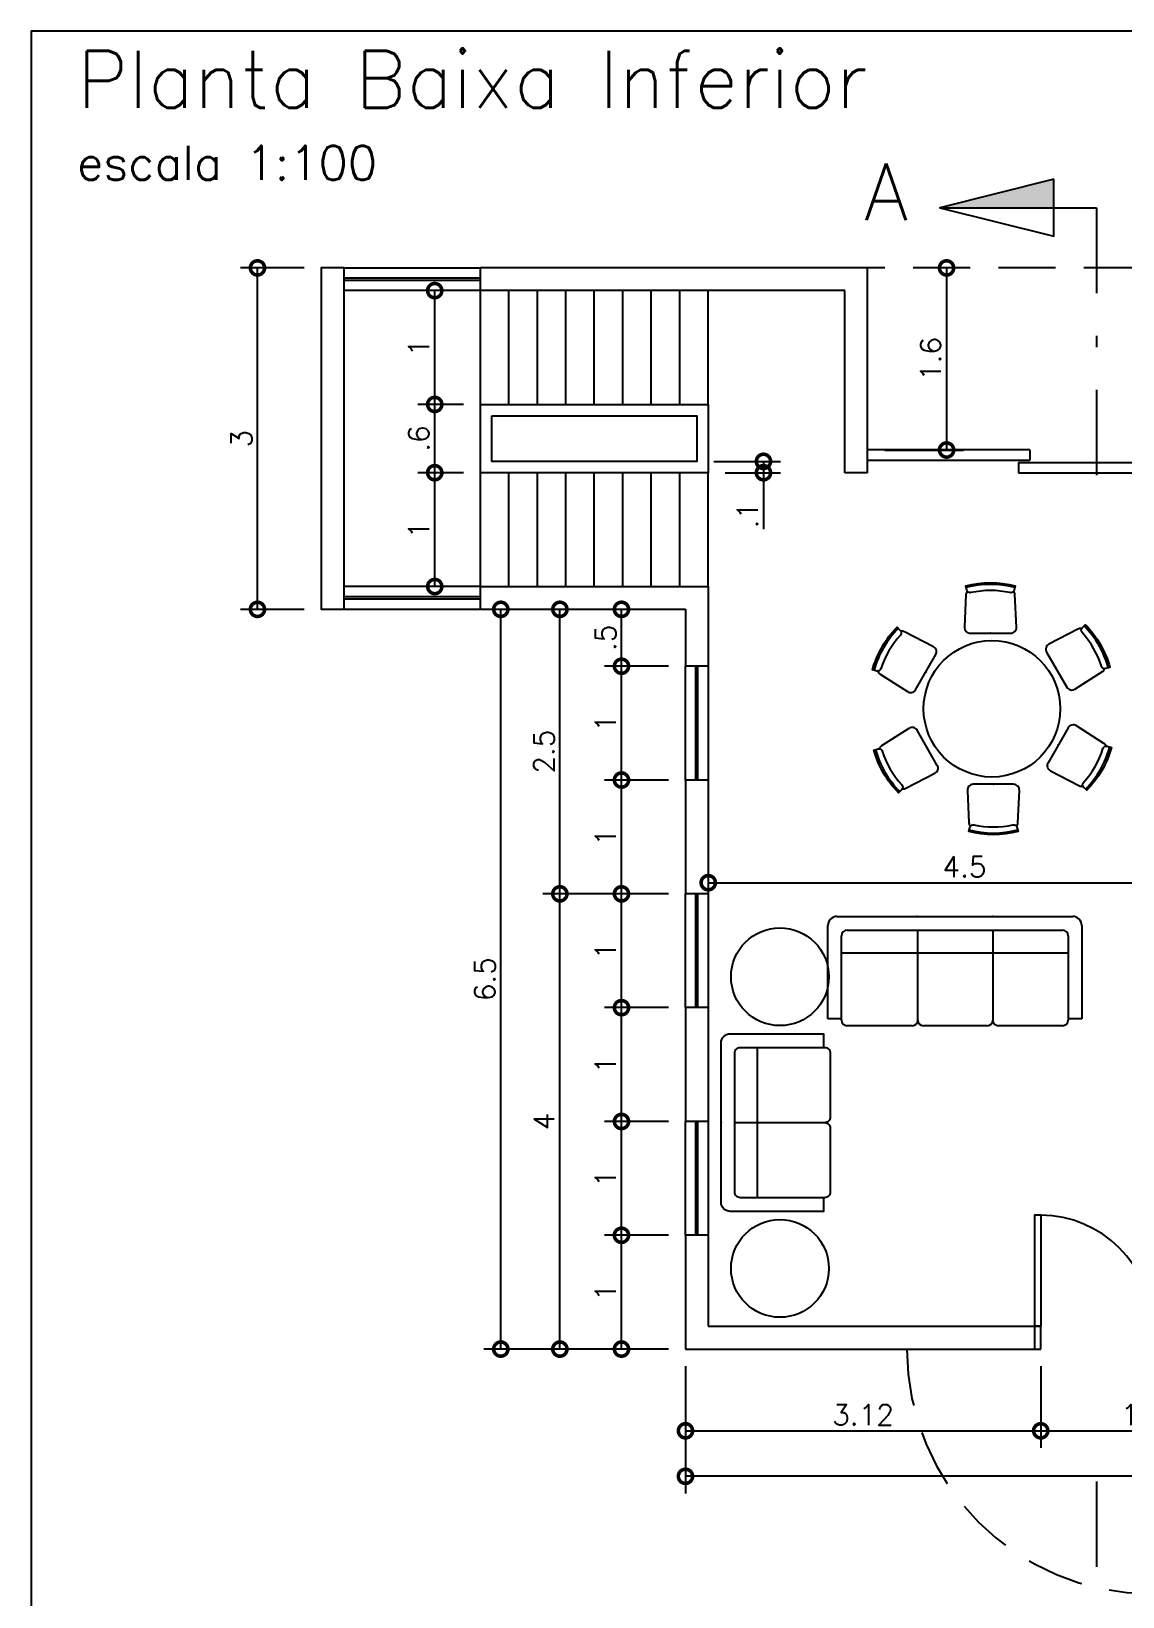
# Model space of a CAD drawing. Extents: x 0 to 62.2, y 0 to 29.7.
# Drawn here: x 0 to 9.58, y 15.95 to 29.7 of the extents above; entities that cross this region are included whole.
import ezdxf

# ---------------------------------------------------------------- set-up
doc = ezdxf.new("R2010")
doc.units = 0
doc.header["$LTSCALE"] = 2
doc.header["$MEASUREMENT"] = 0
doc.linetypes.add('DASHDOT', pattern=[1, 0.5, -0.25, 0, -0.25])
doc.linetypes.add('HIDDEN', pattern=[0.375, 0.25, -0.125])
doc.layers.get('0').update_dxf_attribs({"linetype": 'CONTINUOUS'})
doc.layers.get('DEFPOINTS').update_dxf_attribs({"linetype": 'CONTINUOUS'})
for name, color, linetype in [('DIM100', 1, 'CONTINUOUS'), ('EQUIP', 9, 'CONTINUOUS'), ('ESCADA', 5, 'CONTINUOUS'), ('JANELAS', 4, 'CONTINUOUS'), ('PAREDE', 7, 'CONTINUOUS'), ('PORTAS', 2, 'CONTINUOUS'), ('PROJ', 6, 'HIDDEN'), ('TEXTO', 5, 'CONTINUOUS'), ('VP', 1, 'CONTINUOUS')]:
    doc.layers.add(name, color=color, linetype=linetype)
doc.styles.add('CLICKAD', font='romans.shx')
doc.dimstyles.new('CLICKAD', dxfattribs={"dimscale": 0.1, "dimtxt": 1.8, "dimasz": 2.5, "dimexe": 1.5, "dimexo": 1.5, "dimgap": 0.5, "dimtad": 1, "dimzin": 12, "dimtxsty": 'CLICKAD', "dimblk1": 'DOTSMALL', "dimblk2": 'DOTSMALL', "dimsah": 1, "dimcen": 1, "dimclrt": 3, "dimazin": 3, "dimtp": 0.01, "dimtm": 0.02, "dimtfac": 1, "dimtmove": 0, "dimatfit": 3, "dimtolj": 1, "dimtzin": 0})

# ---------------------------------------------------------------- blocks, each defined once
blk = doc.blocks.new('_DOTSMALL')
at = {"color": 0, "linetype": 'BYBLOCK', "ltscale": 0.05, "const_width": 0.5}
blk.add_lwpolyline([(-0.0625, 0, 1), (0.0625, 0, 1)], format="xyb", close=True, dxfattribs=at)
blk = doc.blocks.new('*D50')
at = {"color": 0, "linetype": 'BYBLOCK', "ltscale": 0.05}
for p, q in [((3.795, 11.249), (3.393, 11.249)), ((3.543, 10.249), (3.543, 11.249)), ((3.795, 10.249), (3.393, 10.249))]:
    blk.add_line(p, q, dxfattribs=at)
at = {"layer": 'DEFPOINTS', "color": 0, "linetype": 'BYBLOCK', "ltscale": 0.05}
for p in [(3.543, 11.249), (3.945, 11.249), (3.945, 10.249)]:
    blk.add_point(p, dxfattribs=at)
at = {"color": 0, "linetype": 'BYBLOCK', "ltscale": 0.05, "xscale": 0.25, "yscale": 0.25, "zscale": 0.25}
for p, rotation in [((3.543, 11.249), 90), ((3.543, 10.249), 270)]:
    blk.add_blockref('_DOTSMALL', p, dxfattribs=dict(at, rotation=rotation))
at = {"color": 3, "linetype": 'BYBLOCK', "ltscale": 0.05, "insert": (3.403, 10.749), "char_height": 0.18, "attachment_point": 5, "rotation": 90, "style": 'CLICKAD'}
blk.add_mtext('\\A1;1', dxfattribs=at)
blk = doc.blocks.new('*D49')
at = {"color": 0, "linetype": 'BYBLOCK', "ltscale": 0.05}
for p, q in [((3.795, 10.249), (3.393, 10.249)), ((3.543, 9.649), (3.543, 10.249)), ((3.795, 9.649), (3.393, 9.649))]:
    blk.add_line(p, q, dxfattribs=at)
at = {"layer": 'DEFPOINTS', "color": 0, "linetype": 'BYBLOCK', "ltscale": 0.05}
for p in [(3.543, 10.249), (3.945, 10.249), (3.945, 9.649)]:
    blk.add_point(p, dxfattribs=at)
at = {"color": 0, "linetype": 'BYBLOCK', "ltscale": 0.05, "xscale": 0.25, "yscale": 0.25, "zscale": 0.25}
for p, rotation in [((3.543, 10.249), 90), ((3.543, 9.649), 270)]:
    blk.add_blockref('_DOTSMALL', p, dxfattribs=dict(at, rotation=rotation))
at = {"color": 3, "linetype": 'BYBLOCK', "ltscale": 0.05, "insert": (3.403, 9.949), "char_height": 0.18, "attachment_point": 5, "rotation": 90, "style": 'CLICKAD'}
blk.add_mtext('\\A1;.6', dxfattribs=at)
blk = doc.blocks.new('*D48')
at = {"color": 0, "linetype": 'BYBLOCK', "ltscale": 0.05}
for p, q in [((3.795, 9.649), (3.393, 9.649)), ((3.543, 8.649), (3.543, 9.649)), ((3.795, 8.649), (3.393, 8.649))]:
    blk.add_line(p, q, dxfattribs=at)
at = {"layer": 'DEFPOINTS', "color": 0, "linetype": 'BYBLOCK', "ltscale": 0.05}
for p in [(3.543, 9.649), (3.945, 9.649), (3.945, 8.649)]:
    blk.add_point(p, dxfattribs=at)
at = {"color": 0, "linetype": 'BYBLOCK', "ltscale": 0.05, "xscale": 0.25, "yscale": 0.25, "zscale": 0.25}
for p, rotation in [((3.543, 9.649), 90), ((3.543, 8.649), 270)]:
    blk.add_blockref('_DOTSMALL', p, dxfattribs=dict(at, rotation=rotation))
at = {"color": 3, "linetype": 'BYBLOCK', "ltscale": 0.05, "insert": (3.403, 9.149), "char_height": 0.18, "attachment_point": 5, "rotation": 90, "style": 'CLICKAD'}
blk.add_mtext('\\A1;1', dxfattribs=at)
blk = doc.blocks.new('*D108')
at = {"color": 0, "linetype": 'BYBLOCK', "ltscale": 0.05}
for p, q in [((5.995, 11.37), (6.58, 11.37)), ((6.43, 11.37), (6.43, 11.27)), ((6.095, 11.27), (6.58, 11.27)), ((6.43, 11.27), (6.43, 10.774))]:
    blk.add_line(p, q, dxfattribs=at)
at = {"layer": 'DEFPOINTS', "color": 0, "linetype": 'BYBLOCK', "ltscale": 0.05}
for p in [(5.845, 11.37), (5.945, 11.27), (6.43, 11.27)]:
    blk.add_point(p, dxfattribs=at)
at = {"color": 0, "linetype": 'BYBLOCK', "ltscale": 0.05, "xscale": 0.25, "yscale": 0.25, "zscale": 0.25}
for p, rotation in [((6.43, 11.37), 90), ((6.43, 11.27), 270)]:
    blk.add_blockref('_DOTSMALL', p, dxfattribs=dict(at, rotation=rotation))
at = {"color": 3, "linetype": 'BYBLOCK', "ltscale": 0.05, "insert": (6.29, 10.897), "char_height": 0.18, "attachment_point": 5, "rotation": 90, "style": 'CLICKAD'}
blk.add_mtext('\\A1;.1', dxfattribs=at)
blk = doc.blocks.new('CADE01P')
blk.add_lwpolyline([(0.207, 0.377, -0.400296), (0.171, 0.356, 0.108355), (-0.171, 0.356, -0.400296), (-0.207, 0.377), (-0.217, 0.415, -0.128747), (0.217, 0.415)], format="xyb", close=True)
blk.add_lwpolyline([(-0.203, 0.369, 0.169762), (-0.215, 0.339), (-0.228, 0.053, 0.430564), (-0.178, 0), (0.178, 0, 0.430564), (0.228, 0.053), (0.215, 0.339, 0.169762), (0.203, 0.369)], format="xyb")
blk.add_arc((0, -0.413), 0.841, 75.3375, 104.6673)
blk.add_point((0, 0))
blk = doc.blocks.new('*D190')
at = {"layer": 'DEFPOINTS', "color": 0}
for p in [(4.642, 24.621), (4.642, 24.621), (5.595, 22.121)]:
    blk.add_point(p, dxfattribs=at)
at = {"layer": 'DIM100', "color": 0}
blk.add_line((4.642, 22.121), (4.642, 24.621), dxfattribs=at)
at = {"layer": 'DIM100', "color": 0, "xscale": 0.25, "yscale": 0.25, "zscale": 0.25}
for p, rotation in [((4.642, 24.621), 90), ((4.642, 22.121), 270)]:
    blk.add_blockref('_DOTSMALL', p, dxfattribs=dict(at, rotation=rotation))
at = {"layer": 'DIM100', "color": 3, "insert": (4.502, 23.371), "char_height": 0.18, "attachment_point": 5, "rotation": 90, "style": 'CLICKAD'}
blk.add_mtext('\\A1;2.5', dxfattribs=at)
blk = doc.blocks.new('*D91')
at = {"color": 0, "linetype": 'BYBLOCK', "ltscale": 0.05}
for p, q in [((5.595, 24.621), (3.973, 24.621)), ((4.123, 18.121), (4.123, 24.621)), ((5.595, 18.121), (3.973, 18.121))]:
    blk.add_line(p, q, dxfattribs=at)
at = {"layer": 'DEFPOINTS', "color": 0, "linetype": 'BYBLOCK', "ltscale": 0.05}
for p in [(4.123, 24.621), (5.745, 24.621), (5.745, 18.121)]:
    blk.add_point(p, dxfattribs=at)
at = {"color": 0, "linetype": 'BYBLOCK', "ltscale": 0.05, "xscale": 0.25, "yscale": 0.25, "zscale": 0.25}
for p, rotation in [((4.123, 24.621), 90), ((4.123, 18.121), 270)]:
    blk.add_blockref('_DOTSMALL', p, dxfattribs=dict(at, rotation=rotation))
at = {"color": 3, "linetype": 'BYBLOCK', "ltscale": 0.05, "insert": (3.983, 21.371), "char_height": 0.18, "attachment_point": 5, "rotation": 90, "style": 'CLICKAD'}
blk.add_mtext('\\A1;6.5', dxfattribs=at)
blk = doc.blocks.new('*D73')
at = {"color": 0, "linetype": 'BYBLOCK', "ltscale": 0.05}
for p, q in [((5.595, 24.621), (5.033, 24.621)), ((5.183, 24.121), (5.183, 24.621)), ((5.595, 24.121), (5.033, 24.121))]:
    blk.add_line(p, q, dxfattribs=at)
at = {"layer": 'DEFPOINTS', "color": 0, "linetype": 'BYBLOCK', "ltscale": 0.05}
for p in [(5.183, 24.621), (5.745, 24.621), (5.745, 24.121)]:
    blk.add_point(p, dxfattribs=at)
at = {"color": 0, "linetype": 'BYBLOCK', "ltscale": 0.05, "xscale": 0.25, "yscale": 0.25, "zscale": 0.25}
for p, rotation in [((5.183, 24.621), 90), ((5.183, 24.121), 270)]:
    blk.add_blockref('_DOTSMALL', p, dxfattribs=dict(at, rotation=rotation))
at = {"color": 3, "linetype": 'BYBLOCK', "ltscale": 0.05, "insert": (5.043, 24.371), "char_height": 0.18, "attachment_point": 5, "rotation": 90, "style": 'CLICKAD'}
blk.add_mtext('\\A1;.5', dxfattribs=at)
blk = doc.blocks.new('*D72')
at = {"color": 0, "linetype": 'BYBLOCK', "ltscale": 0.05}
for p, q in [((5.595, 24.121), (5.033, 24.121)), ((5.183, 23.121), (5.183, 24.121)), ((5.595, 23.121), (5.033, 23.121))]:
    blk.add_line(p, q, dxfattribs=at)
at = {"layer": 'DEFPOINTS', "color": 0, "linetype": 'BYBLOCK', "ltscale": 0.05}
for p in [(5.183, 24.121), (5.745, 24.121), (5.745, 23.121)]:
    blk.add_point(p, dxfattribs=at)
at = {"color": 0, "linetype": 'BYBLOCK', "ltscale": 0.05, "xscale": 0.25, "yscale": 0.25, "zscale": 0.25}
for p, rotation in [((5.183, 24.121), 90), ((5.183, 23.121), 270)]:
    blk.add_blockref('_DOTSMALL', p, dxfattribs=dict(at, rotation=rotation))
at = {"color": 3, "linetype": 'BYBLOCK', "ltscale": 0.05, "insert": (5.043, 23.621), "char_height": 0.18, "attachment_point": 5, "rotation": 90, "style": 'CLICKAD'}
blk.add_mtext('\\A1;1', dxfattribs=at)
blk = doc.blocks.new('*D92')
at = {"color": 0, "linetype": 'BYBLOCK', "ltscale": 0.05}
for p, q in [((5.445, 22.121), (4.492, 22.121)), ((4.642, 18.121), (4.642, 22.121)), ((5.595, 18.121), (4.492, 18.121))]:
    blk.add_line(p, q, dxfattribs=at)
at = {"layer": 'DEFPOINTS', "color": 0, "linetype": 'BYBLOCK', "ltscale": 0.05}
for p in [(4.642, 22.121), (5.595, 22.121), (5.745, 18.121)]:
    blk.add_point(p, dxfattribs=at)
at = {"color": 0, "linetype": 'BYBLOCK', "ltscale": 0.05, "xscale": 0.25, "yscale": 0.25, "zscale": 0.25}
for p, rotation in [((4.642, 22.121), 90), ((4.642, 18.121), 270)]:
    blk.add_blockref('_DOTSMALL', p, dxfattribs=dict(at, rotation=rotation))
at = {"color": 3, "linetype": 'BYBLOCK', "ltscale": 0.05, "insert": (4.502, 20.121), "char_height": 0.18, "attachment_point": 5, "rotation": 90, "style": 'CLICKAD'}
blk.add_mtext('\\A1;4', dxfattribs=at)
blk = doc.blocks.new('*D68')
at = {"color": 0, "linetype": 'BYBLOCK', "ltscale": 0.05}
for p, q in [((5.595, 20.121), (5.033, 20.121)), ((5.183, 19.121), (5.183, 20.121)), ((5.595, 19.121), (5.033, 19.121))]:
    blk.add_line(p, q, dxfattribs=at)
at = {"layer": 'DEFPOINTS', "color": 0, "linetype": 'BYBLOCK', "ltscale": 0.05}
for p in [(5.183, 20.121), (5.745, 20.121), (5.745, 19.121)]:
    blk.add_point(p, dxfattribs=at)
at = {"color": 0, "linetype": 'BYBLOCK', "ltscale": 0.05, "xscale": 0.25, "yscale": 0.25, "zscale": 0.25}
for p, rotation in [((5.183, 20.121), 90), ((5.183, 19.121), 270)]:
    blk.add_blockref('_DOTSMALL', p, dxfattribs=dict(at, rotation=rotation))
at = {"color": 3, "linetype": 'BYBLOCK', "ltscale": 0.05, "insert": (5.043, 19.621), "char_height": 0.18, "attachment_point": 5, "rotation": 90, "style": 'CLICKAD'}
blk.add_mtext('\\A1;1', dxfattribs=at)
blk = doc.blocks.new('SOFA01P')
for p, q in [((0, -0.12), (0, -0.9199)), ((-0.66, -0.32), (0.66, -0.32))]:
    blk.add_line(p, q)
for points in [[(-0.66, -0.9), (-0.78, -0.9), (-0.78, -0.08, -0.4142136), (-0.7, 0), (0.7, 0, -0.4142136), (0.78, -0.08), (0.78, -0.9), (0.66, -0.9)], [(0, -0.15), (0, -0.91, -0.4142136), (-0.05, -0.96), (-0.61, -0.96, -0.4142136), (-0.66, -0.91), (-0.66, -0.17, -0.4142136), (-0.61, -0.12), (0.61, -0.12, -0.4142136), (0.66, -0.17), (0.66, -0.91, -0.4142136), (0.61, -0.96), (0.049, -0.96, -0.4142136), (-0.001, -0.91)]]:
    blk.add_lwpolyline(points, format="xyb")
blk.add_point((-0.0005, 0))
blk = doc.blocks.new('*D79')
at = {"color": 0, "linetype": 'BYBLOCK', "ltscale": 0.05}
for p, q in [((5.745, 17.971), (5.745, 17.253)), ((8.865, 17.971), (8.865, 17.253)), ((5.745, 17.403), (8.865, 17.403))]:
    blk.add_line(p, q, dxfattribs=at)
at = {"layer": 'DEFPOINTS', "color": 0, "linetype": 'BYBLOCK', "ltscale": 0.05}
for p in [(5.745, 18.121), (8.865, 18.121), (8.865, 17.403)]:
    blk.add_point(p, dxfattribs=at)
at = {"color": 0, "linetype": 'BYBLOCK', "ltscale": 0.05, "xscale": 0.25, "yscale": 0.25, "zscale": 0.25, "rotation": 180}
blk.add_blockref('_DOTSMALL', (5.745, 17.403), dxfattribs=at)
at = {"color": 0, "linetype": 'BYBLOCK', "ltscale": 0.05, "xscale": 0.25, "yscale": 0.25, "zscale": 0.25}
blk.add_blockref('_DOTSMALL', (8.865, 17.403), dxfattribs=at)
at = {"color": 3, "linetype": 'BYBLOCK', "ltscale": 0.05, "insert": (7.305, 17.543), "char_height": 0.18, "attachment_point": 5, "style": 'CLICKAD'}
blk.add_mtext('\\A1;3.12', dxfattribs=at)
blk = doc.blocks.new('*D67')
at = {"color": 0, "linetype": 'BYBLOCK', "ltscale": 0.05}
for p, q in [((5.595, 19.121), (5.033, 19.121)), ((5.183, 18.121), (5.183, 19.121)), ((5.595, 18.121), (5.033, 18.121))]:
    blk.add_line(p, q, dxfattribs=at)
at = {"layer": 'DEFPOINTS', "color": 0, "linetype": 'BYBLOCK', "ltscale": 0.05}
for p in [(5.183, 19.121), (5.745, 19.121), (5.745, 18.121)]:
    blk.add_point(p, dxfattribs=at)
at = {"color": 0, "linetype": 'BYBLOCK', "ltscale": 0.05, "xscale": 0.25, "yscale": 0.25, "zscale": 0.25}
for p, rotation in [((5.183, 19.121), 90), ((5.183, 18.121), 270)]:
    blk.add_blockref('_DOTSMALL', p, dxfattribs=dict(at, rotation=rotation))
at = {"color": 3, "linetype": 'BYBLOCK', "ltscale": 0.05, "insert": (5.043, 18.621), "char_height": 0.18, "attachment_point": 5, "rotation": 90, "style": 'CLICKAD'}
blk.add_mtext('\\A1;1', dxfattribs=at)
blk = doc.blocks.new('*D191')
at = {"layer": 'DEFPOINTS', "color": 0}
for p in [(8.865, 18.121), (10.815, 18.121), (10.815, 17.403)]:
    blk.add_point(p, dxfattribs=at)
at = {"layer": 'DIM100', "color": 0}
for p, q in [((10.815, 17.971), (10.815, 17.253)), ((8.865, 17.403), (10.815, 17.403))]:
    blk.add_line(p, q, dxfattribs=at)
at = {"layer": 'DIM100', "color": 0, "xscale": 0.25, "yscale": 0.25, "zscale": 0.25, "rotation": 180}
blk.add_blockref('_DOTSMALL', (8.865, 17.403), dxfattribs=at)
at = {"layer": 'DIM100', "color": 0, "xscale": 0.25, "yscale": 0.25, "zscale": 0.25}
blk.add_blockref('_DOTSMALL', (10.815, 17.403), dxfattribs=at)
at = {"layer": 'DIM100', "color": 3, "insert": (9.84, 17.543), "char_height": 0.18, "attachment_point": 5, "style": 'CLICKAD'}
blk.add_mtext('\\A1;1.95', dxfattribs=at)
blk = doc.blocks.new('*D85')
at = {"color": 0, "linetype": 'BYBLOCK', "ltscale": 0.05}
for p, q in [((5.945, 22.258), (5.945, 22.069)), ((5.945, 22.219), (10.445, 22.219)), ((10.445, 22.221), (10.445, 22.069))]:
    blk.add_line(p, q, dxfattribs=at)
at = {"layer": 'DEFPOINTS', "color": 0, "linetype": 'BYBLOCK', "ltscale": 0.05}
for p in [(5.945, 22.408), (10.445, 22.371), (10.445, 22.219)]:
    blk.add_point(p, dxfattribs=at)
at = {"color": 0, "linetype": 'BYBLOCK', "ltscale": 0.05, "xscale": 0.25, "yscale": 0.25, "zscale": 0.25, "rotation": 180}
blk.add_blockref('_DOTSMALL', (5.945, 22.219), dxfattribs=at)
at = {"color": 0, "linetype": 'BYBLOCK', "ltscale": 0.05, "xscale": 0.25, "yscale": 0.25, "zscale": 0.25}
blk.add_blockref('_DOTSMALL', (10.445, 22.219), dxfattribs=at)
at = {"color": 3, "linetype": 'BYBLOCK', "ltscale": 0.05, "insert": (8.195, 22.359), "char_height": 0.18, "attachment_point": 5, "style": 'CLICKAD'}
blk.add_mtext('\\A1;4.5', dxfattribs=at)
blk = doc.blocks.new('*D70')
at = {"color": 0, "linetype": 'BYBLOCK', "ltscale": 0.05}
for p, q in [((5.595, 22.121), (5.033, 22.121)), ((5.183, 21.121), (5.183, 22.121)), ((5.595, 21.121), (5.033, 21.121))]:
    blk.add_line(p, q, dxfattribs=at)
at = {"layer": 'DEFPOINTS', "color": 0, "linetype": 'BYBLOCK', "ltscale": 0.05}
for p in [(5.183, 22.121), (5.745, 22.121), (5.745, 21.121)]:
    blk.add_point(p, dxfattribs=at)
at = {"color": 0, "linetype": 'BYBLOCK', "ltscale": 0.05, "xscale": 0.25, "yscale": 0.25, "zscale": 0.25}
for p, rotation in [((5.183, 22.121), 90), ((5.183, 21.121), 270)]:
    blk.add_blockref('_DOTSMALL', p, dxfattribs=dict(at, rotation=rotation))
at = {"color": 3, "linetype": 'BYBLOCK', "ltscale": 0.05, "insert": (5.043, 21.621), "char_height": 0.18, "attachment_point": 5, "rotation": 90, "style": 'CLICKAD'}
blk.add_mtext('\\A1;1', dxfattribs=at)
blk = doc.blocks.new('*D69')
at = {"color": 0, "linetype": 'BYBLOCK', "ltscale": 0.05}
for p, q in [((5.595, 21.121), (5.033, 21.121)), ((5.183, 20.121), (5.183, 21.121)), ((5.595, 20.121), (5.033, 20.121))]:
    blk.add_line(p, q, dxfattribs=at)
at = {"layer": 'DEFPOINTS', "color": 0, "linetype": 'BYBLOCK', "ltscale": 0.05}
for p in [(5.183, 21.121), (5.745, 21.121), (5.745, 20.121)]:
    blk.add_point(p, dxfattribs=at)
at = {"color": 0, "linetype": 'BYBLOCK', "ltscale": 0.05, "xscale": 0.25, "yscale": 0.25, "zscale": 0.25}
for p, rotation in [((5.183, 21.121), 90), ((5.183, 20.121), 270)]:
    blk.add_blockref('_DOTSMALL', p, dxfattribs=dict(at, rotation=rotation))
at = {"color": 3, "linetype": 'BYBLOCK', "ltscale": 0.05, "insert": (5.043, 20.621), "char_height": 0.18, "attachment_point": 5, "rotation": 90, "style": 'CLICKAD'}
blk.add_mtext('\\A1;1', dxfattribs=at)
blk = doc.blocks.new('*D71')
at = {"color": 0, "linetype": 'BYBLOCK', "ltscale": 0.05}
for p, q in [((5.595, 23.121), (5.033, 23.121)), ((5.183, 22.121), (5.183, 23.121)), ((5.595, 22.121), (5.033, 22.121))]:
    blk.add_line(p, q, dxfattribs=at)
at = {"layer": 'DEFPOINTS', "color": 0, "linetype": 'BYBLOCK', "ltscale": 0.05}
for p in [(5.183, 23.121), (5.745, 23.121), (5.745, 22.121)]:
    blk.add_point(p, dxfattribs=at)
at = {"color": 0, "linetype": 'BYBLOCK', "ltscale": 0.05, "xscale": 0.25, "yscale": 0.25, "zscale": 0.25}
for p, rotation in [((5.183, 23.121), 90), ((5.183, 22.121), 270)]:
    blk.add_blockref('_DOTSMALL', p, dxfattribs=dict(at, rotation=rotation))
at = {"color": 3, "linetype": 'BYBLOCK', "ltscale": 0.05, "insert": (5.043, 22.621), "char_height": 0.18, "attachment_point": 5, "rotation": 90, "style": 'CLICKAD'}
blk.add_mtext('\\A1;1', dxfattribs=at)
blk = doc.blocks.new('SOFA02P')
for p, q in [((-1.035, 0), (1.035, 0)), ((-1.115, -0.9), (-1.115, -0.08)), ((-0.945, -0.12), (0.945, -0.12)), ((-0.325, -0.91), (-0.325, -0.12)), ((0.335, -0.12), (0.335, -0.92)), ((1.115, -0.08), (1.115, -0.9)), ((-0.995, -0.91), (-0.995, -0.17)), ((0.335, -0.15), (0.335, -0.91)), ((0.995, -0.17), (0.995, -0.91)), ((-0.995, -0.32), (-0.325, -0.32)), ((-0.325, -0.32), (0.995, -0.32)), ((-0.995, -0.9), (-1.115, -0.9)), ((-0.375, -0.96), (-0.945, -0.96)), ((0.285, -0.96), (-0.275, -0.96)), ((0.945, -0.96), (0.384, -0.96)), ((1.115, -0.9), (0.995, -0.9))]:
    blk.add_line(p, q)
for centre, radius, start, end in [((-1.035, -0.08), 0.08, 90, 180), ((1.035, -0.08), 0.08, 0, 90), ((-0.945, -0.17), 0.05, 90, 180), ((0.945, -0.17), 0.05, 0, 90), ((-0.945, -0.91), 0.05, 180, 270), ((-0.375, -0.91), 0.05, 270, 0), ((-0.275, -0.91), 0.05, 180, 270), ((0.285, -0.91), 0.05, 270, 360), ((0.384, -0.91), 0.05, 180, 270), ((0.945, -0.91), 0.05, 270, 0)]:
    blk.add_arc(centre, radius, start, end)
for p in [(-0.335, 0), (0.334, 0)]:
    blk.add_point(p)
blk = doc.blocks.new('*D66')
at = {"color": 0, "linetype": 'BYBLOCK', "ltscale": 0.05}
for p, q in [((2.395, 27.621), (1.836, 27.621)), ((1.986, 24.621), (1.986, 27.621)), ((2.395, 24.621), (1.836, 24.621))]:
    blk.add_line(p, q, dxfattribs=at)
at = {"layer": 'DEFPOINTS', "color": 0, "linetype": 'BYBLOCK', "ltscale": 0.05}
for p in [(1.986, 27.621), (2.545, 27.621), (2.545, 24.621)]:
    blk.add_point(p, dxfattribs=at)
at = {"color": 0, "linetype": 'BYBLOCK', "ltscale": 0.05, "xscale": 0.25, "yscale": 0.25, "zscale": 0.25}
for p, rotation in [((1.986, 27.621), 90), ((1.986, 24.621), 270)]:
    blk.add_blockref('_DOTSMALL', p, dxfattribs=dict(at, rotation=rotation))
at = {"color": 3, "linetype": 'BYBLOCK', "ltscale": 0.05, "insert": (1.846, 26.121), "char_height": 0.18, "attachment_point": 5, "rotation": 90, "style": 'CLICKAD'}
blk.add_mtext('\\A1;3', dxfattribs=at)
blk = doc.blocks.new('*D170')
at = {"color": 0, "linetype": 'BYBLOCK'}
for p, q in [((8.038, 27.621), (8.038, 26.021)), ((7.495, 26.021), (8.188, 26.021))]:
    blk.add_line(p, q, dxfattribs=at)
at = {"layer": 'DEFPOINTS', "color": 0, "linetype": 'BYBLOCK'}
for p in [(7.345, 27.621), (7.345, 26.021), (8.038, 26.021)]:
    blk.add_point(p, dxfattribs=at)
at = {"color": 0, "linetype": 'BYBLOCK', "xscale": 0.25, "yscale": 0.25, "zscale": 0.25}
for p, rotation in [((8.038, 27.621), 90), ((8.038, 26.021), 270)]:
    blk.add_blockref('_DOTSMALL', p, dxfattribs=dict(at, rotation=rotation))
at = {"color": 3, "linetype": 'BYBLOCK', "insert": (7.898, 26.821), "char_height": 0.18, "attachment_point": 5, "rotation": 90, "style": 'CLICKAD'}
blk.add_mtext('\\A1;1.6', dxfattribs=at)
blk = doc.blocks.new('*D163')
at = {"layer": 'DEFPOINTS', "color": 0}
for p in [(5.745, 18.121), (14.645, 18.121), (5.745, 17.003)]:
    blk.add_point(p, dxfattribs=at)
at = {"layer": 'DIM100', "color": 0}
for p, q in [((5.745, 17.971), (5.745, 16.853)), ((14.645, 17.971), (14.645, 16.853)), ((14.645, 17.003), (5.745, 17.003))]:
    blk.add_line(p, q, dxfattribs=at)
at = {"layer": 'DIM100', "color": 0, "xscale": 0.25, "yscale": 0.25, "zscale": 0.25, "rotation": 180}
blk.add_blockref('_DOTSMALL', (5.745, 17.003), dxfattribs=at)
at = {"layer": 'DIM100', "color": 0, "xscale": 0.25, "yscale": 0.25, "zscale": 0.25}
blk.add_blockref('_DOTSMALL', (14.645, 17.003), dxfattribs=at)
at = {"layer": 'DIM100', "color": 3, "insert": (10.195, 17.143), "char_height": 0.18, "attachment_point": 5, "style": 'CLICKAD'}
blk.add_mtext('\\A1;8.9', dxfattribs=at)

msp = doc.modelspace()

# ---------------------------------------------------------------- hatches: boundary and pattern name
at = {"layer": 'DIM100'}
msp.add_hatch(color=256, dxfattribs=at).paths.add_polyline_path([(8.9802, 28.3996), (8.9802, 28.1496), (7.9802, 28.1496)])

# ---------------------------------------------------------------- linework, layer by layer
msp.add_lwpolyline([(8.9802, 28.3996), (7.9802, 28.1496), (8.9802, 27.8996)], close=True, dxfattribs=at)
at = {"layer": 'EQUIP'}
for centre, radius in [((8.4364, 23.7476), 0.6), ((6.575, 21.3928), 0.4295), ((6.575, 18.8298), 0.4295)]:
    msp.add_circle(centre, radius, dxfattribs=at)
at = {"layer": 'ESCADA'}
for p, q in [((3.9445, 26.4214), (3.9445, 27.4214)), ((4.1945, 26.4214), (4.1945, 27.4214)), ((4.4445, 26.4214), (4.4445, 27.4214)), ((4.6945, 26.4214), (4.6945, 27.4214)), ((4.9445, 26.4214), (4.9445, 27.4214)), ((5.1945, 26.4214), (5.1945, 27.4214)), ((5.4445, 26.4214), (5.4445, 27.4214)), ((5.6945, 26.4214), (5.6945, 27.4214)), ((5.9445, 26.4214), (5.9445, 27.4214)), ((3.9445, 24.8214), (3.9445, 25.8214)), ((4.1945, 24.8214), (4.1945, 25.8214)), ((4.4445, 24.8214), (4.4445, 25.8214)), ((4.6945, 24.8214), (4.6945, 25.8214)), ((4.9445, 24.8214), (4.9445, 25.8214)), ((5.1945, 24.8214), (5.1945, 25.8214)), ((5.4445, 24.8214), (5.4445, 25.8214)), ((5.6945, 24.8214), (5.6945, 25.8214)), ((5.9445, 24.8214), (5.9445, 25.8214))]:
    msp.add_line(p, q, dxfattribs=at)
for points in [[(3.9445, 26.4214), (5.9445, 26.4214), (5.9445, 25.8214), (3.9445, 25.8214)], [(4.0445, 26.3214), (5.8445, 26.3214), (5.8445, 25.9214), (4.0445, 25.9214)]]:
    msp.add_lwpolyline(points, close=True, dxfattribs=at)
at = {"layer": 'JANELAS'}
for p, q in [((2.7445, 27.6214), (3.9445, 27.6214)), ((3.9445, 27.5314), (2.7445, 27.5314)), ((3.9445, 27.5114), (2.7445, 27.5114)), ((3.9445, 27.4214), (2.7445, 27.4214)), ((3.9445, 24.8214), (2.7445, 24.8214)), ((3.9445, 24.7314), (2.7445, 24.7314)), ((3.9445, 24.7114), (2.7445, 24.7114)), ((2.7445, 24.6214), (3.9445, 24.6214)), ((5.7445, 23.1214), (5.7445, 24.1214)), ((5.8345, 23.1214), (5.8345, 24.1214)), ((5.8545, 23.1214), (5.8545, 24.1214)), ((5.9445, 24.1214), (5.9445, 23.1214)), ((5.7445, 21.1214), (5.7445, 22.1214)), ((5.8345, 21.1214), (5.8345, 22.1214)), ((5.8545, 21.1214), (5.8545, 22.1214)), ((5.9445, 22.1214), (5.9445, 21.1214)), ((5.7445, 19.1214), (5.7445, 20.1214)), ((5.8345, 19.1214), (5.8345, 20.1214)), ((5.8545, 19.1214), (5.8545, 20.1214)), ((5.9445, 20.1214), (5.9445, 19.1214))]:
    msp.add_line(p, q, dxfattribs=at)
at = {"layer": 'PAREDE'}
for p, q in [((7.9802, 28.1496), (9.3552, 28.1496)), ((7.3445, 27.6214), (3.9445, 27.6214)), ((3.9445, 27.4214), (3.9445, 27.6214)), ((7.3445, 25.8214), (7.3445, 27.6214)), ((7.1445, 27.4214), (3.9445, 27.4214)), ((7.1445, 25.8214), (7.1445, 27.4214)), ((7.3445, 25.8214), (7.1445, 25.8214)), ((3.9445, 24.8214), (5.9445, 24.8214)), ((3.9445, 24.6214), (3.9445, 24.8214)), ((5.9445, 24.8214), (5.9445, 24.1214)), ((3.9445, 24.6214), (5.7445, 24.6214)), ((5.7445, 24.6214), (5.7445, 24.1214)), ((5.9445, 24.1214), (5.7445, 24.1214)), ((5.9445, 23.1214), (5.7445, 23.1214)), ((5.9445, 22.1214), (5.7445, 22.1214)), ((5.9445, 21.1214), (5.7445, 21.1214)), ((5.9445, 20.1214), (5.7445, 20.1214)), ((5.7445, 19.1214), (5.7445, 18.1214)), ((5.9445, 19.1214), (5.7445, 19.1214)), ((5.9445, 19.1214), (5.9445, 18.3214)), ((5.9445, 18.3214), (8.8645, 18.3214)), ((8.8145, 18.1214), (8.8145, 18.3214)), ((8.8645, 18.1214), (8.8645, 18.3214)), ((5.7445, 18.1214), (8.8645, 18.1214))]:
    msp.add_line(p, q, dxfattribs=at)
at = {"layer": 'PAREDE', "linetype": 'DASHDOT', "ltscale": 0.75}
for p, q in [((9.3552, 28.1496), (9.3552, 25.531)), ((9.3552, 16.9589), (9.3552, 12.3))]:
    msp.add_line(p, q, dxfattribs=at)
at = {"layer": 'PAREDE'}
for points in [[(2.7445, 27.6214), (2.5445, 27.6214), (2.5445, 24.6214), (2.7445, 24.6214)], [(2.7445, 27.6214), (2.7445, 24.6214)], [(5.7445, 23.1214), (5.7445, 22.1214)], [(5.9445, 23.1214), (5.9445, 22.1214)], [(5.7445, 21.1214), (5.7445, 20.1214)], [(5.9445, 21.1214), (5.9445, 20.1214)]]:
    msp.add_lwpolyline(points, dxfattribs=at)
at = {"layer": 'PORTAS'}
for p, q in [((8.7695, 26.0214), (7.3445, 26.0214)), ((8.7695, 26.0214), (8.7695, 25.9314)), ((7.3445, 25.9314), (8.7695, 25.9314)), ((8.6695, 25.9114), (10.0945, 25.9114)), ((8.6695, 25.9114), (8.6695, 25.8214)), ((8.6695, 25.8214), (10.0945, 25.8214))]:
    msp.add_line(p, q, dxfattribs=at)
msp.add_lwpolyline([(8.8145, 18.3214), (8.8145, 19.3014), (8.8645, 19.3014), (8.8645, 18.3214)], close=True, dxfattribs=at)
msp.add_arc((8.8645, 18.3214), 0.975, 0, 90, dxfattribs=at)
at = {"layer": 'PROJ'}
msp.add_lwpolyline([(10.4945, 26.0214), (10.4945, 27.6214), (7.3445, 27.6214)], dxfattribs=at)
msp.add_arc((9.8395, 18.1214), 2.15, 180, 0, dxfattribs=at)
at = {"layer": 'VP'}
msp.add_lwpolyline([(0, 0), (42, 0), (42, 29.7), (0, 29.7)], close=True, dxfattribs=at)

# ---------------------------------------------------------------- block references
at = {"layer": 'EQUIP'}
for name, p in [('CADE01P', (8.4235, 24.4118)), ('SOFA02P', (8.1106, 21.9223))]:
    msp.add_blockref(name, p, dxfattribs=at)
for name, p, rotation in [('CADE01P', (7.8548, 24.0686), 59.99999999999999), ('CADE01P', (9.0051, 24.0908), 299.9999999999999), ('CADE01P', (7.8676, 23.4044), 120), ('CADE01P', (9.018, 23.4267), 240), ('CADE01P', (8.4492, 23.0835), 180), ('SOFA01P', (6.0571, 20.1113), 90)]:
    msp.add_blockref(name, p, dxfattribs=dict(at, rotation=rotation))

# ---------------------------------------------------------------- texts
at = {"layer": 'TEXTO', "linetype": 'CONTINUOUS', "char_height": 0.5, "attachment_point": 1, "style": 'CLICKAD'}
for s, insert, width in [('Planta Baixa Inferior \\H0.3;escala 1:100', (0.4013, 29.5272), 8), ('A', (7.3148, 28.5394), 0.7)]:
    msp.add_mtext(s, dxfattribs=dict(at, insert=insert, width=width))

# ---------------------------------------------------------------- dimensions: what is measured, and where the dimension line sits
at = {"layer": 'DIM100'}
for base, p1, p2, picture, middle in [((1.9863, 27.6214), (2.5445, 24.6214), (2.5445, 27.6214), '*D66', (1.8463, 26.1214)), ((5.1827, 24.6214), (5.7445, 24.1214), (5.7445, 24.6214), '*D73', (5.0427, 24.3714)), ((5.1827, 24.1214), (5.7445, 23.1214), (5.7445, 24.1214), '*D72', (5.0427, 23.6214)), ((5.1827, 23.1214), (5.7445, 22.1214), (5.7445, 23.1214), '*D71', (5.0427, 22.6214)), ((4.6422, 22.1214), (5.7445, 18.1214), (5.5945, 22.1214), '*D92', (4.5022, 20.1214)), ((5.1827, 22.1214), (5.7445, 21.1214), (5.7445, 22.1214), '*D70', (5.0427, 21.6214)), ((5.1827, 21.1214), (5.7445, 20.1214), (5.7445, 21.1214), '*D69', (5.0427, 20.6214)), ((5.1827, 20.1214), (5.7445, 19.1214), (5.7445, 20.1214), '*D68', (5.0427, 19.6214)), ((5.1827, 19.1214), (5.7445, 18.1214), (5.7445, 19.1214), '*D67', (5.0427, 18.6214))]:
    dim = msp.add_linear_dim(base=base, p1=p1, p2=p2, angle=90, dimstyle='CLICKAD', dxfattribs=at)
    dim.commit()
    dim.dimension.update_dxf_attribs({"geometry": picture, "text_midpoint": middle})
for base, p1, p2, override, picture, middle in [((8.0377, 26.0214), (7.3445, 27.6214), (7.3445, 26.0214), {"dimse1": 1}, '*D170', (7.8977, 26.8214)), ((4.6422, 24.6214), (5.5945, 22.1214), (4.6422, 24.6214), {"dimse1": 1, "dimtmove": 1}, '*D190', (4.5022, 23.3714))]:
    dim = msp.add_linear_dim(base=base, p1=p1, p2=p2, angle=90, dimstyle='CLICKAD', override=override, dxfattribs=at)
    dim.commit()
    dim.dimension.update_dxf_attribs({"geometry": picture, "text_midpoint": middle})
for base, p1, p2, picture, middle, set_off in [((3.5426, 27.4214), (3.9445, 26.4214), (3.9445, 27.4214), '*D50', (3.4026, 26.9214), (0, 16.1725)), ((3.5426, 26.4214), (3.9445, 25.8214), (3.9445, 26.4214), '*D49', (3.4026, 26.1214), (0, 16.1725)), ((6.4305, 25.8214), (5.8445, 25.9214), (5.9445, 25.8214), '*D108', (6.2905, 25.4485), (0, 14.5513)), ((3.5426, 25.8214), (3.9445, 24.8214), (3.9445, 25.8214), '*D48', (3.4026, 25.3214), (0, 16.1725))]:
    dim = msp.add_linear_dim(base=base, p1=p1, p2=p2, angle=90, dimstyle='CLICKAD', dxfattribs=at)
    dim.commit()
    dim.dimension.update_dxf_attribs({"geometry": picture, "text_midpoint": middle, "insert": set_off})
dim = msp.add_linear_dim(base=(4.1228, 24.6214), p1=(5.7445, 18.1214), p2=(5.7445, 24.6214), angle=90, dimstyle='CLICKAD', dxfattribs=at)
dim.commit()
dim.dimension.update_dxf_attribs({"geometry": '*D91', "text_midpoint": (4.1228, 21.3714), "dimtype": 128})
for base, p1, p2, picture, middle in [((10.4445, 22.2191), (5.9445, 22.4078), (10.4445, 22.3714), '*D85', (8.1945, 22.3591)), ((8.8645, 17.4025), (5.7445, 18.1214), (8.8645, 18.1214), '*D79', (7.3045, 17.5425))]:
    dim = msp.add_linear_dim(base=base, p1=p1, p2=p2, dimstyle='CLICKAD', dxfattribs=at)
    dim.commit()
    dim.dimension.update_dxf_attribs({"geometry": picture, "text_midpoint": middle})
for base, p1, p2, override, picture, middle in [((5.7445, 17.0026), (14.6445, 18.1214), (5.7445, 18.1214), {"dimtmove": 1}, '*D163', (10.1945, 17.1426)), ((10.8145, 17.4025), (8.8645, 18.1214), (10.8145, 18.1214), {"dimse1": 1, "dimtmove": 1}, '*D191', (9.8395, 17.5425))]:
    dim = msp.add_linear_dim(base=base, p1=p1, p2=p2, dimstyle='CLICKAD', override=override, dxfattribs=at)
    dim.commit()
    dim.dimension.update_dxf_attribs({"geometry": picture, "text_midpoint": middle})

doc.saveas('drawing.dxf')
